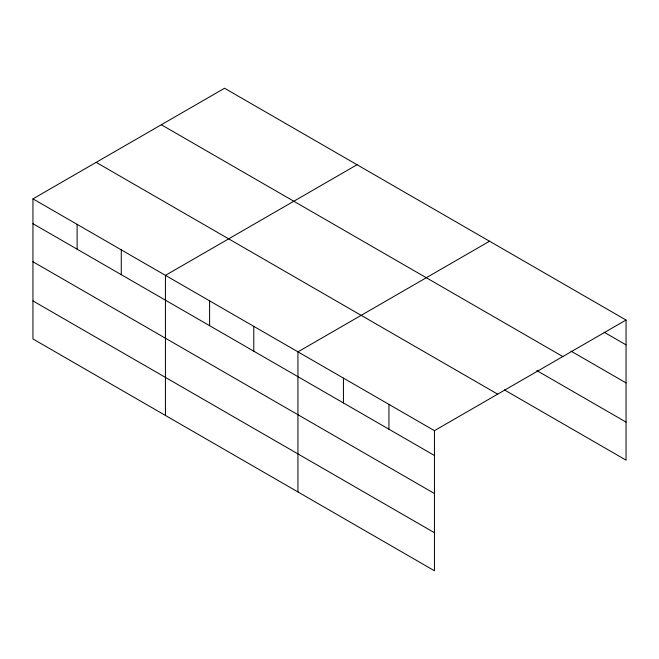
<?xml version="1.0" encoding="UTF-8"?>
<svg xmlns="http://www.w3.org/2000/svg" width="659" height="659" viewBox="0 0 659 659"><rect width="100%" height="100%" fill="white"/><g stroke="black" fill="none" stroke-linecap="round" stroke-linejoin="round"><path stroke-width="0.99" d="M32.95 198.861L434.446 430.665L434.446 570.76L32.95 338.957L32.95 198.861L224.554 88.24L626.05 320.043L626.05 460.139L504.415 389.914M357.046 164.734L165.442 275.363L165.442 415.45M489.538 241.227L297.934 351.857L297.934 491.944M434.446 430.665L626.05 320.043M604.171 332.235L626.05 344.871M570.925 351.074L626.05 382.904M161.323 124.749L562.819 356.552M536.797 370.564L626.05 422.098M96.181 162.361L497.677 394.156M32.95 223.689L434.446 455.493M32.95 261.73L434.446 493.525M32.95 300.916L434.446 532.719M388.942 404.395L388.942 429.223M343.438 378.126L343.438 402.946M253.773 326.353L253.773 351.181M209.603 300.858L209.603 325.686M121.281 249.86L121.281 274.688M77.111 224.365L77.111 249.184"/></g></svg>
